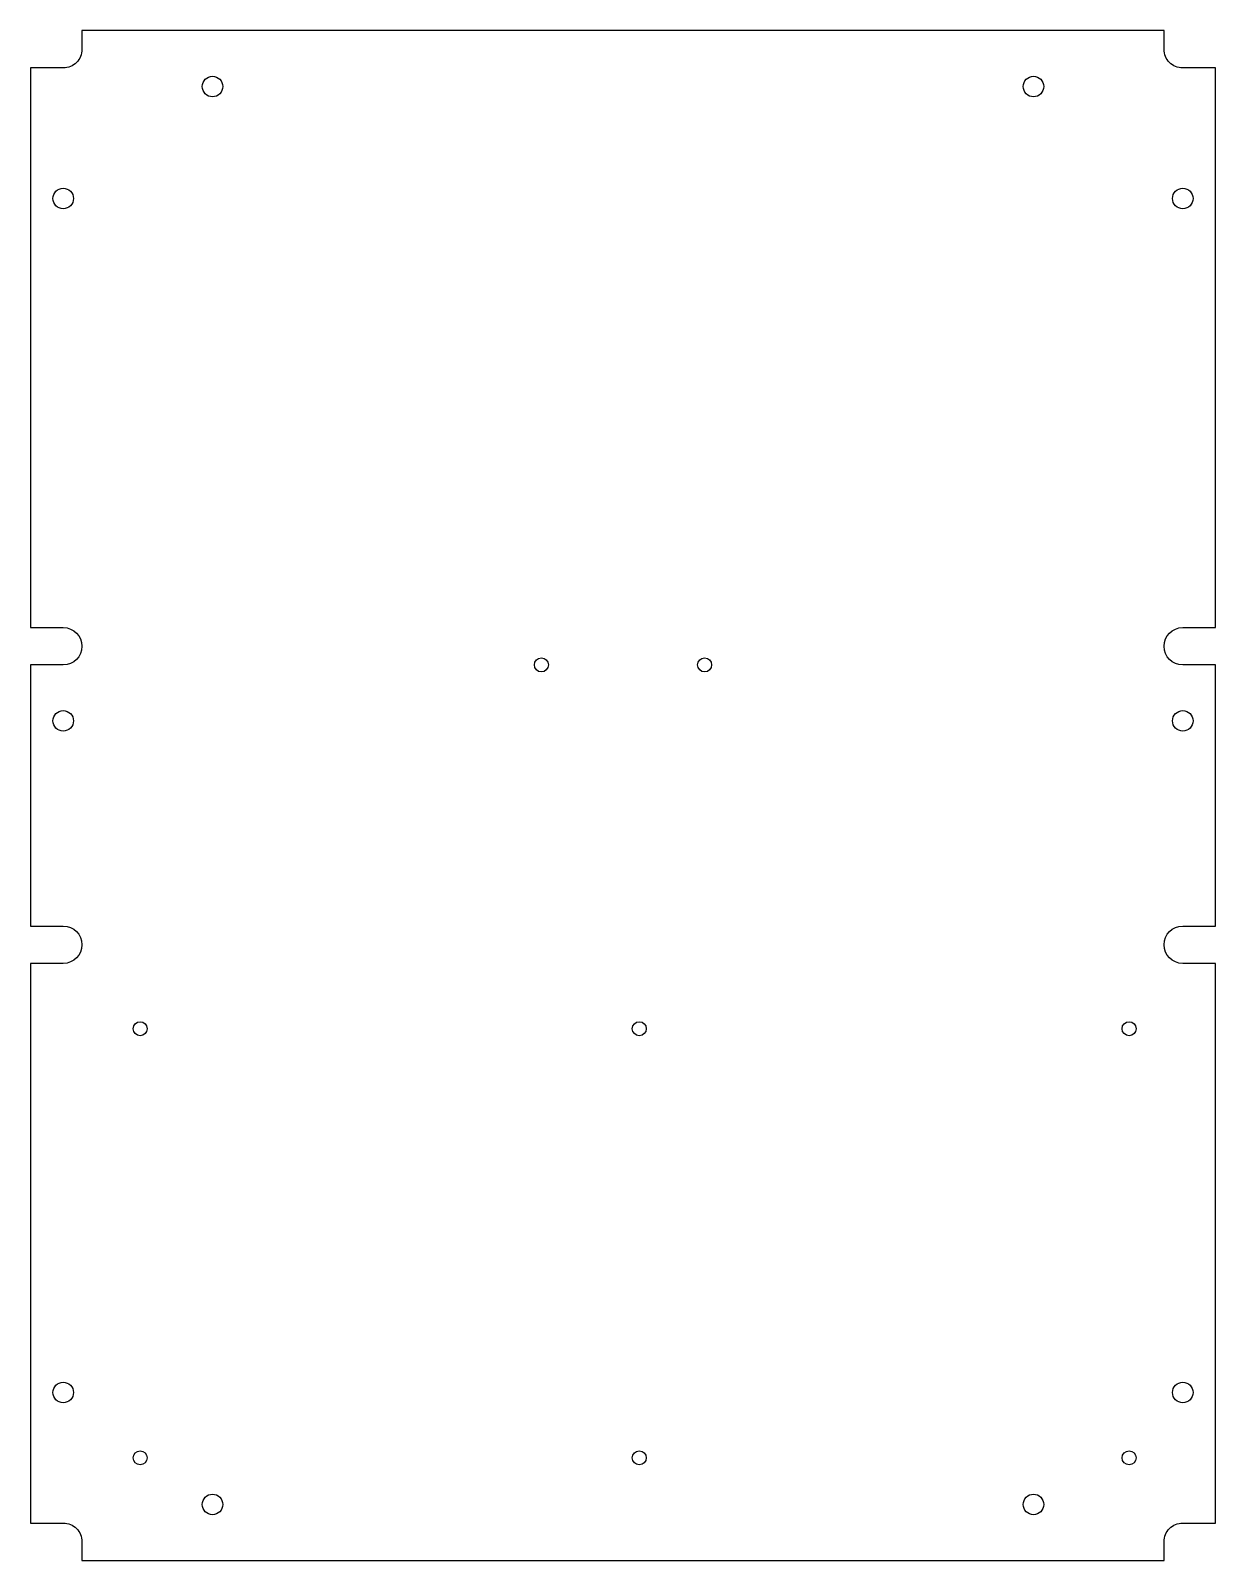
# Model space of a CAD drawing. Header units: metres. Extents: x -0.127 to 0.127, y -0.164 to 0.164.
import ezdxf

# ---------------------------------------------------------------- set-up
doc = ezdxf.new("R2010")
doc.units = ezdxf.units.M
doc.layers.get('0').update_dxf_attribs({"linetype": 'CONTINUOUS'})

msp = doc.modelspace()

# ---------------------------------------------------------------- linework, layer by layer
msp.add_lwpolyline([(-0.116, 0.164), (-0.116, 0.16, -0.414214), (-0.12, 0.156), (-0.127, 0.156), (-0.127, 0.036), (-0.12, 0.036, -1), (-0.12, 0.028), (-0.127, 0.028), (-0.127, -0.028), (-0.12, -0.028, -1), (-0.12, -0.036), (-0.127, -0.036), (-0.127, -0.156), (-0.12, -0.156, -0.414214), (-0.116, -0.16), (-0.116, -0.164), (0.116, -0.164), (0.116, -0.16, -0.414214), (0.12, -0.156), (0.127, -0.156), (0.127, -0.036), (0.12, -0.036, -1), (0.12, -0.028), (0.127, -0.028), (0.127, 0.028), (0.12, 0.028, -1), (0.12, 0.036), (0.127, 0.036), (0.127, 0.156), (0.12, 0.156, -0.414214), (0.116, 0.16), (0.116, 0.164)], format="xyb", close=True)
for centre, radius in [((-0.088, 0.152), 0.0022), ((0.088, 0.152), 0.0022), ((-0.12, 0.128), 0.0022), ((0.12, 0.128), 0.0022), ((-0.0175, 0.028), 0.0015), ((0.0175, 0.028), 0.0015), ((-0.12, 0.016), 0.0022), ((0.12, 0.016), 0.0022), ((-0.1035, -0.05), 0.0015), ((0.0035, -0.05), 0.0015), ((0.1085, -0.05), 0.0015), ((-0.12, -0.128), 0.0022), ((0.12, -0.128), 0.0022), ((-0.1035, -0.142), 0.0015), ((0.0035, -0.142), 0.0015), ((0.1085, -0.142), 0.0015), ((-0.088, -0.152), 0.0022), ((0.088, -0.152), 0.0022)]:
    msp.add_circle(centre, radius)

doc.saveas('drawing.dxf')
